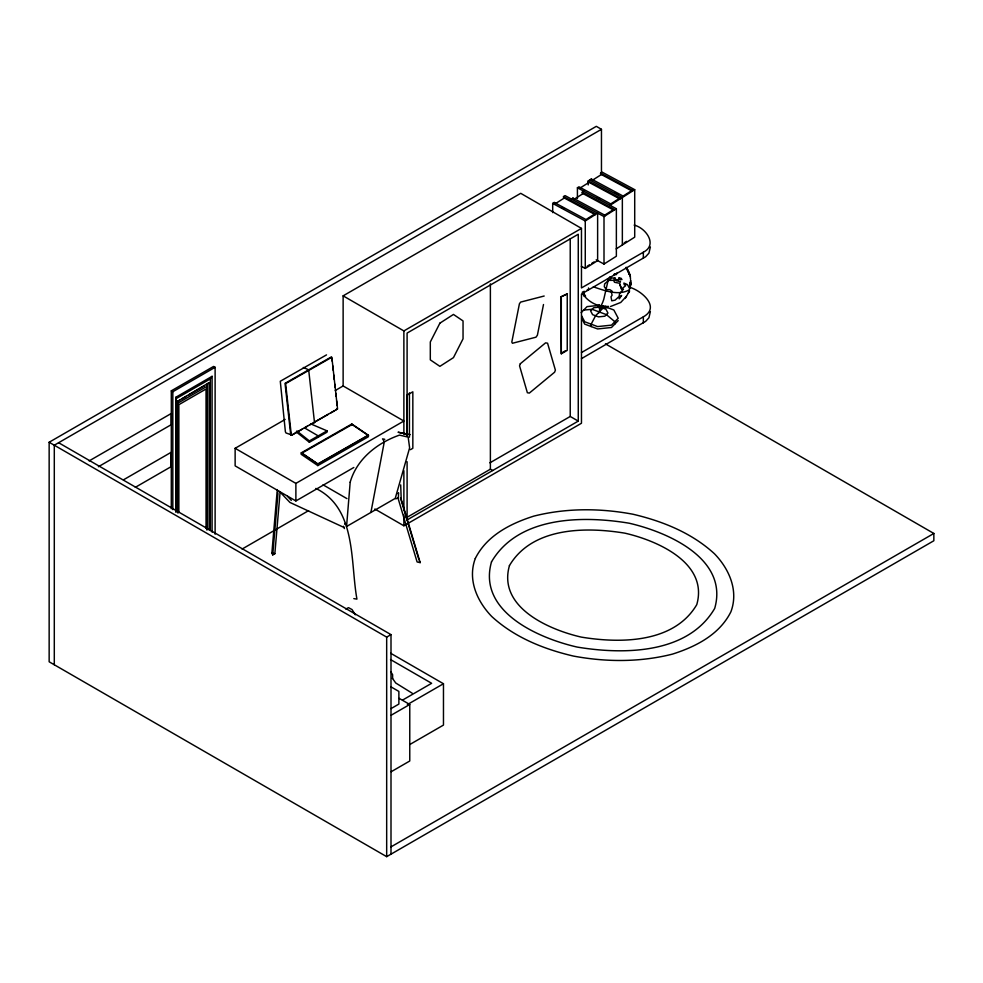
<?xml version="1.0" encoding="UTF-8"?>
<svg xmlns="http://www.w3.org/2000/svg" width="983" height="983" viewBox="0 0 983 983"><rect width="100%" height="100%" fill="white"/><g stroke="black" fill="none" stroke-linecap="round" stroke-linejoin="round"><path stroke-width="1.47" d="M650.39 311.562L648.927 317.792L645.622 321.38L581.469 358.635M650.39 246.942L648.927 253.172L645.622 256.76L581.469 294.003L581.469 423.255L403.878 525.782L374.83 509.01M609.988 277.636L610.001 276.641M301.253 452.844L301.142 454.269L317.816 465.586L368.355 436.759L368.478 435.346L351.791 424.017L301.253 452.844L317.939 464.173L317.816 465.586M351.681 425.43L351.791 424.017M280.069 492.508L274.847 553.712L272.733 554.904L271.873 553.122L277.083 491.967M272.733 554.904L277.943 493.822L277.169 489.583M206.934 530.07L206.934 386.356L207.18 384.255L209.072 382.657L209.072 529.911M608.538 306.389C598.893 307.581 588.473 302.236 583.03 294.261L584.455 296.239L583.275 291.533L583.853 292.135L584.197 291.251M370.898 512.45L384.341 441.613L382.547 438.873L384.783 439.303M599.003 312.84L600.158 306.893M600.49 307.077L598.352 305.934L598.069 307.347L600.22 308.49L600.49 307.077L603.132 305.971M543.501 304.521L537.394 335.203L535.981 337.194L512.426 343.264L511.811 342.035L519.417 303.796L520.621 302.1L544.177 296.018M629.611 288.388L630.631 280.696M630.275 285.918L629.919 287.11L629.833 286.139M398.115 493.749L398.57 492.766L398.324 499.155L417.099 561.969L420.171 562.62L401.224 499.278L400.683 484.865M209.072 382.657L176.965 401.703L179.594 400.192M610.554 306.487L620.74 302.457L626.454 296.276M628.272 293.131L629.599 290.833L625.225 298.427M176.092 512.131L176.092 398.668L210.325 378.897L212.095 376.329L212.095 532.159M335.928 409.936L336.972 408.695M581.174 312.643L587.06 306.622L599.544 305.308M618.209 320.605L611.487 327.486L597.615 328.949L584.713 324.132L581.592 318.222M353.831 467.49L295.883 500.949L235.134 465.868L235.134 448.309L295.883 483.39L403.878 421.031L343.128 385.963L343.128 295.846L520.72 193.319L581.469 228.4L581.469 287.933L643.337 252.226C658.131 244.816 645.745 227.823 634.158 225.119M581.469 352.565L643.337 316.845C660.822 307.163 641.567 290.833 630.238 287.478M552.692 212.611L552.692 203.42L554.24 202.449L586.003 219.541L595.268 213.667L563.505 196.575L563.505 197.571L595.268 214.663M563.505 196.575L565.053 195.605L604.004 216.555L616.366 208.74L577.414 187.778L577.414 198.505M577.414 187.778L578.95 186.807L610.726 203.899L619.99 198.025L588.227 180.933L588.227 184.927M588.227 180.933L591.311 178.98L623.087 196.072L632.352 190.211L600.588 173.119L600.588 174.102L632.352 191.194L632.352 190.211M600.588 173.119L602.137 172.136L634.711 189.67L634.711 237.161L616.169 248.883M555.051 203.874L564.316 198.013M579.773 188.232L589.038 182.371M601.399 174.544L592.135 180.405L591.311 178.98M571.418 199.033L572.966 198.05L604.729 215.142L614.006 209.281L582.243 192.189L582.243 193.172L614.006 210.264M582.243 192.189L583.779 191.206M574.944 198.75L583.054 193.614M585.266 268.445L585.266 220.954L597.627 213.127L597.627 260.618L585.266 268.445L581.358 266.344M609.988 205.312L634.711 189.67M587.158 266.295L589.481 264.82M591.791 263.358L594.113 261.896M624.242 242.826L626.564 241.363M596.189 259.844L604.004 264.046L616.366 256.231L616.366 208.74M605.454 343.866L933.85 533.462L933.85 540.748L386.675 856.66L49.15 661.792L49.15 442.252L596.325 126.34L601.461 129.314L601.461 173.057M601.461 129.314L54.298 445.213L54.298 664.766M171.3 508.752L171.3 390.841L213.594 366.426L215.117 367.31L215.117 534.224M171.3 390.841L172.824 391.726L215.117 367.31M175.846 511.848L175.846 397.267L212.095 376.329M182.224 398.668L186.156 396.395M188.785 394.871L204.55 385.778M206.934 386.356L177.972 403.067L177.972 513.151M89.121 460.916L171.349 413.438L171.349 424.619L98.398 466.728M123.416 479.864L171.03 452.377L171.03 466.716L135.322 487.335M343.128 295.846L403.878 330.927L581.469 228.4M235.134 448.309L285.181 419.422M335.228 390.521L343.128 385.963M560.728 296.977L567.24 293.88L567.24 350.378L561.305 353.806L560.728 296.977L567.24 293.88M561.92 352.799L565.483 350.734M410.464 449.673L412.835 448.297L412.835 391.799L406.901 395.227L406.901 434.928M242.088 549.055L308.564 510.669M489.903 462.833L570.226 416.46L578.262 421.105L578.262 234.249L407.097 333.077L407.097 435.69M406.114 517.844L490.382 469.198L492.68 470.513M578.262 421.105L407.097 519.933L407.097 461.727M49.15 442.252L386.675 637.119L391.001 634.625L391.001 854.166M402.526 700.105L431.635 683.296L390.521 659.556M391.013 708.62L398.877 704.074L398.877 691.43L390.927 686.834M407.367 704.59L443.468 683.738L443.468 725.085L409.948 744.438M391.148 715.231L409.764 704.479L409.764 761.002L391.148 771.741M391.001 846.879L933.85 533.462M302.285 429.129L291.926 435.027L286.004 432.975L285.389 431.77L280.29 381.257L326.516 354.888M304.877 427.654L307.458 426.167M310.05 424.693L314.523 422.739L308.674 369.817L303.329 367.47M315.224 421.744L328.162 414.359M330.755 412.885L334.638 410.673M309.375 442.252L309.375 440.925L327.044 430.849L327.044 432.176L309.375 442.252L296.264 431.942M317.939 464.173L368.478 435.346M345.807 609.055L348.51 607.654L352.049 609.571L355.293 614.78M395.83 498.836L398.176 497.828M600.22 308.49L605.786 306.155M607.383 307.568L602.984 308.158L595.563 315.776L591.164 324.181L591.164 326.54M598.758 307.188L593.683 307.728L590.599 310.874L592.602 314.671L598.512 316.87L604.864 316.207L607.949 313.049L605.946 309.264L600.035 307.065M614.449 273.827L615.346 273.741M583.693 310.063L592.135 309.301L597.848 311.439M613.92 274.478L616.316 274.626L617.238 272.586M331.259 356.976L285.033 383.345L290.747 435.064M353.819 598.61L356.94 599.126C350.132 561.748 356.841 508.604 315.875 488.416M271.873 553.122L274.847 553.712M410.194 434.646L398.054 432.213L407.159 434.289M603.513 306.131L613.834 309.977L618.209 318.259L611.487 325.14L597.615 326.589L584.713 321.773L581.592 315.875M599.274 311.967L606.413 314.634L614.854 321.699L614.854 324.046M310.812 423.931L327.044 430.849M344.185 527.552L289.924 502.436L279.491 491.475M615.002 192.717L617.705 194.167M589.775 179.963L622.35 197.485L622.35 244.976M588.227 181.929L619.99 199.021L619.99 198.025M597.259 197.644L599.962 199.094M561.772 207.499L564.475 208.937M552.692 203.42L585.266 220.954M587.195 289.813L588.031 290.268L588.67 289.371L588.473 287.97M323.051 484.828L346.974 498.639M58.611 442.719L391.001 634.625M390.706 653.277L443.468 683.738M399.172 698.372L409.764 704.479M304.435 427.851L318.209 435.887L318.209 437.214M412.233 693.224L395.744 683.001L392.389 678.282M607.543 278.742L609.546 279.958L611.721 278.029L613.355 277.931L615.088 280.438L615.911 279.823L614.547 277.562L616.525 280.88L617.693 280.929L617.177 279.848L617.926 279.688L618.639 281.273L620.47 281.212L619.868 283.141L618.946 283.141L614.535 282.293L613.564 280.339L608.514 280.364L604.631 283.94L604.312 286.717L605.454 288.351L606.843 289.616L609.853 289.678L611.991 291.042L611.352 291.963L612.102 295.219L611.008 296.817L611.758 300.823L615.088 300.171L619.118 296.473L619.536 293.745L623.468 289.211L621.588 289.444L619.72 284.185L621.674 288.805L625.385 285.967L625.716 284.91L625.053 284.284L624.303 284.886L623.873 283.079L627.412 284.591L629.317 287.859L630.275 282.354L630.607 283.755L630.767 283.067L630.619 280.032M296.866 430.947L309.375 440.925M627.277 269.883L626.392 268.863M287.491 496.341L291.312 500.359M599.139 304.963L599.937 306.106A27.807 3.895 -80.8 0 0 603.808 299.164L607.961 281.077A25.521 3.576 -80.8 0 0 608.391 278.361M626.822 268.801L627.437 270.104M628.641 272.807L629.378 274.748L628.641 273.041M390.988 672.065L392.61 674.67L392.61 678.479M629.575 288.166L629.624 287.54M419.274 560.826L420.171 562.62M627.584 270.792L628.235 272.021M582.243 292.221L585.585 296.264L584 294.15M626.515 267.609L630.226 275.535L630.508 279.135M343.448 526.261L344.419 528.571M627.732 271.111L628.002 271.861M400.523 498.123L418.832 559.364M175.846 397.267L176.092 398.668M629.857 284.923L630.3 287.749L628.973 290.046C618.7 295.576 606.228 291.115 595.931 287.724A31.739 12.152 14.4 0 1 593.388 286.643M331.873 358.181L332.217 361.228M332.721 365.799L333.225 370.37M333.729 374.953L334.232 379.524M334.748 384.095L335.08 387.142M335.756 393.249L336.088 396.296M336.604 400.867L337.108 405.438M643.337 252.226L643.337 258.283M643.337 316.845L643.337 322.916M604.729 215.142L604.729 216.137M604.004 216.555L604.004 264.046M572.966 198.05L572.966 199.045M570.226 238.808L570.226 416.46M561.305 297.308L561.305 353.806M554.24 202.449L554.24 203.432M490.382 283.866L490.382 469.198M409.432 392.893L409.432 437.177M403.878 330.927L403.878 434.203M403.878 470.722L403.878 510.496M403.878 515.08L403.878 525.782M386.675 637.119L386.675 856.66M295.883 483.39L295.883 500.949M210.325 378.897L210.325 530.697M207.18 384.255L207.18 529.468M206.049 528.412L206.049 388.998L178.857 404.689L178.857 511.934M177.345 400.978L177.345 511.418M172.824 391.726L172.824 509.636M626.134 267.278A27.696 25.189 8.8 0 1 630.398 276.862M630.963 283.632L630.779 284.554L630.816 283.018L629.919 288.375L630.963 283.632M350.181 482.198L346.569 526.495L395.227 498.406L409.616 447.879L408.166 437.091L399.467 435.113C377.411 442.854 356.755 458.95 350.181 482.198M285.623 383.603L291.349 435.322L337.562 408.953L331.849 357.234L285.623 383.603M475.293 558.491C467.441 579.503 476.902 601.129 491.684 616.439C514.465 637.389 543.574 649.087 573.347 656.054C606.142 662.173 639.982 662.345 672.433 654.125C695.829 646.691 719.47 634.686 730.91 611.782C738.761 590.771 729.312 569.132 714.518 553.822C691.749 532.884 662.628 521.187 632.855 514.207C600.06 508.088 566.233 507.928 533.769 516.136C510.374 523.57 486.745 535.588 475.293 558.491M491.5 561.871C477.283 611.573 538.598 638.262 577.119 647.06C623.431 654.776 687.867 654.297 714.702 608.403C728.919 558.7 667.604 532.012 629.083 523.202C582.772 515.485 518.348 515.977 491.5 561.871M509.44 565.606C497.509 607.322 548.969 629.722 581.297 637.107C620.384 643.558 674.006 643.251 696.763 604.656C708.694 562.952 657.234 540.552 624.905 533.167C585.819 526.716 532.196 527.023 509.44 565.606M619.831 296.915L619.204 298.844L621.625 295.478L619.831 296.915M520.302 363.759L519.552 365.823L527.367 392.733L529.346 393.089L554.633 372.176L555.383 370.112L547.568 343.202L545.59 342.846L520.302 363.759M619.007 277.956L618.454 279.197L621.956 279.553L620.961 278.189L619.007 277.956M439.892 323.161L430.308 341.973L430.308 359.864L439.892 366.352L453.458 357.628L463.042 338.816L463.042 320.925L453.458 314.437L439.892 323.161M352.135 424.496L301.953 453.126L317.841 463.915L368.023 435.285L352.135 424.496M345.23 524.283L344.922 523.509L345.23 524.283"/></g></svg>
